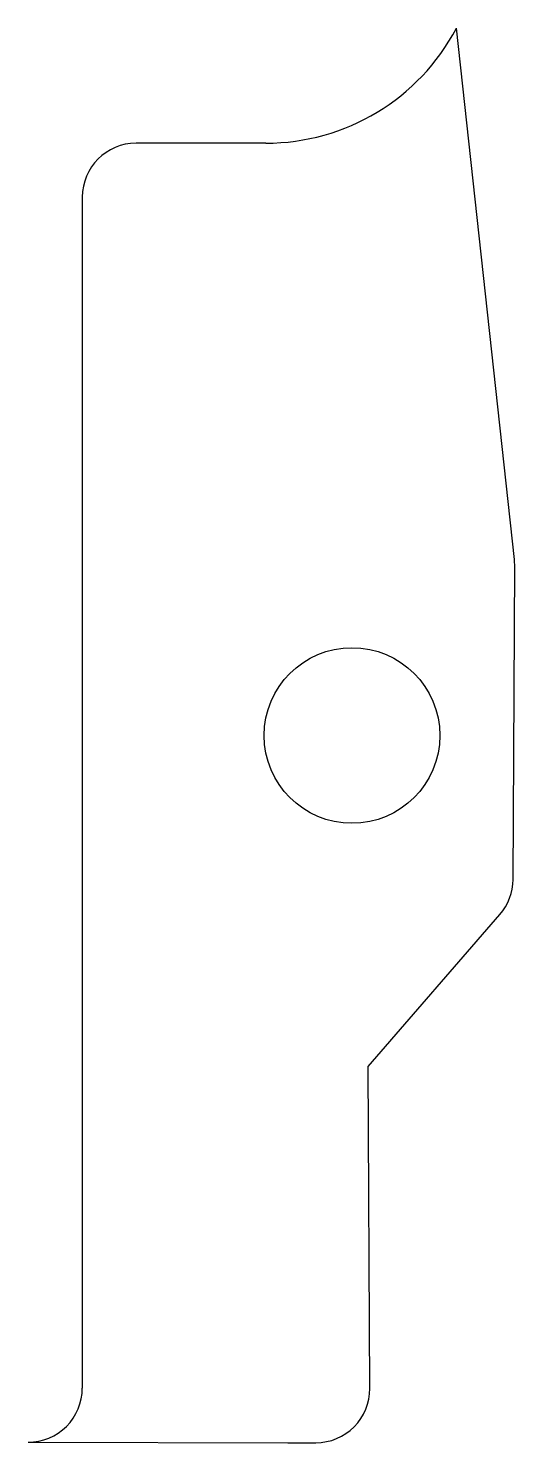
# Model space of a CAD drawing. Header units: inches. Extents: x 123.57 to 124.13, y 41.73 to 43.37.
import ezdxf

# ---------------------------------------------------------------- set-up
doc = ezdxf.new("R2010")
doc.units = ezdxf.units.IN
doc.header["$MEASUREMENT"] = 0

msp = doc.modelspace()

# ---------------------------------------------------------------- linework, layer by layer
at = {"color": 1, "linetype": 'Continuous', "lineweight": 25}
for p, q in [((124.1314, 42.754), (124.064, 43.3707)), ((123.8429, 43.2374), (123.6924, 43.2374)), ((123.6299, 43.1749), (123.6299, 41.7923)), ((124.1298, 42.3828), (124.1317, 42.7469)), ((123.9618, 42.1658), (124.1145, 42.3422)), ((123.9636, 41.7919), (123.9618, 42.1658)), ((123.5673, 41.7298), (123.8683, 41.7291)), ((123.8683, 41.7291), (123.9011, 41.7291))]:
    msp.add_line(p, q, dxfattribs=at)
msp.add_circle((123.9429, 42.5499), 0.1019, dxfattribs=at)
for centre, radius, start, end in [((123.8429, 43.4874), 0.25, 270, 332.1759), ((123.6924, 43.1749), 0.0625, 90, 180), ((124.0692, 42.7472), 0.0625, 359.6936, 6.2367), ((124.0673, 42.3831), 0.0625, 319.1081, 359.6936), ((123.5674, 41.7923), 0.0625, 269.8582, 0), ((123.9011, 41.7916), 0.0625, 270, 0.2781)]:
    msp.add_arc(centre, radius, start, end, dxfattribs=at)

doc.saveas('drawing.dxf')
